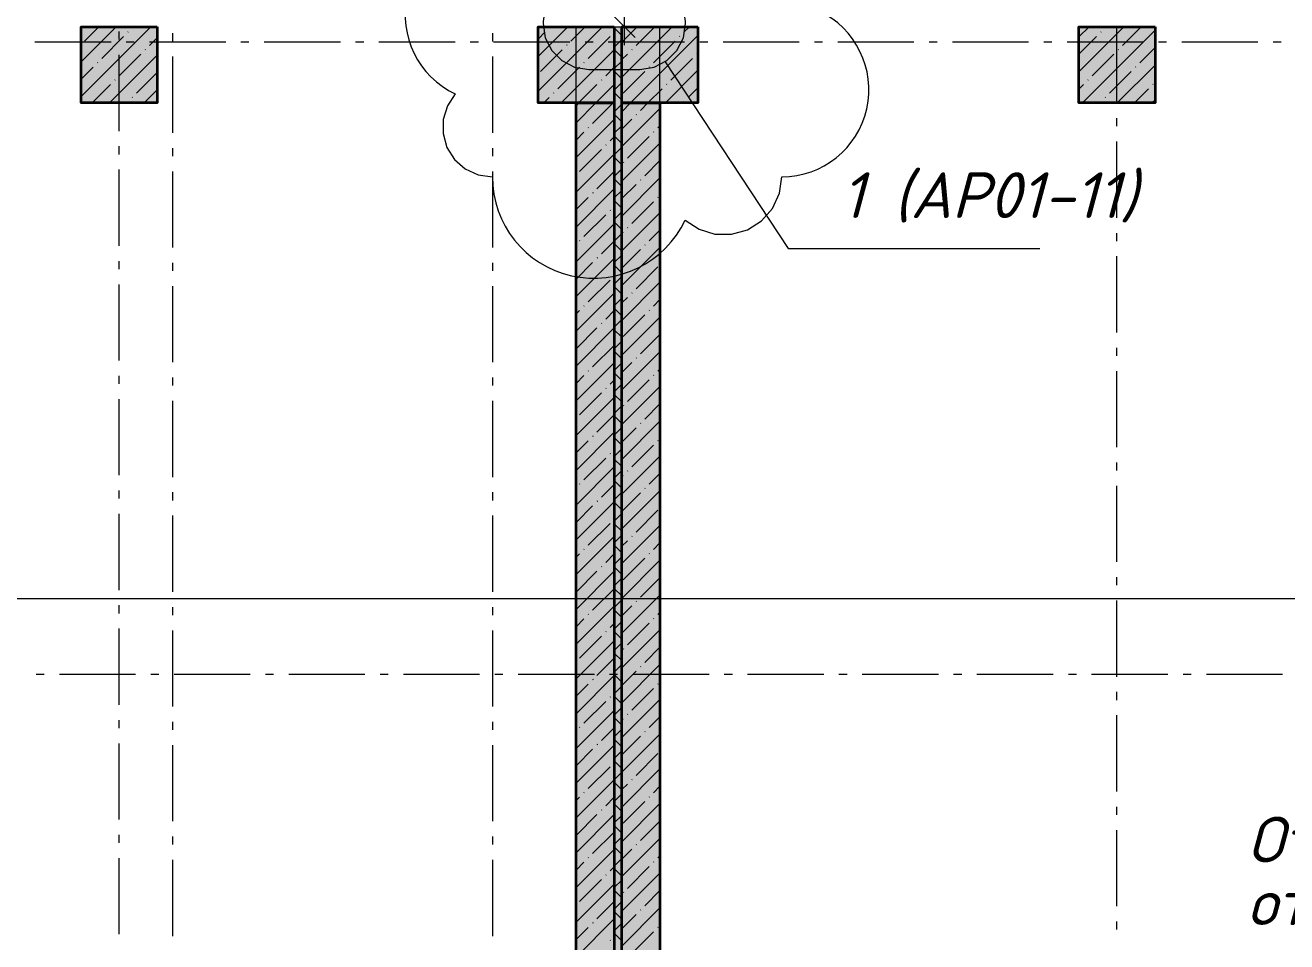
# Model space of a CAD drawing. Header units: millimetres. Extents: x -81576 to 1046824, y -248937 to 691537.
# Drawn here: x 166928 to 175209, y 537818 to 543832 of the extents above; entities that cross this region are included whole.
import ezdxf

# ---------------------------------------------------------------- set-up
doc = ezdxf.new("R2010")
doc.units = ezdxf.units.MM
doc.layers.add('0) расчет', color=172, linetype='Continuous', lineweight=30)
doc.layers.add('PDF _Геометрия', color=7, linetype='Continuous', true_color=0x1d1d1d)
doc.layers.add('PDF _Сплошная заливка', color=7, linetype='Continuous', true_color=0xffffff)
doc.layers.add('PDF _Текст', color=7, linetype='Continuous')
doc.styles.add('PDF ISOCPEUR Italic', font='isocpeui.ttf')

msp = doc.modelspace()

# ---------------------------------------------------------------- hatches: boundary and pattern name
at = {"layer": 'PDF _Сплошная заливка', "true_color": 0x636466, "transparency": 33554559}
for points in [[(167294.5, 543321.5), (167794.5, 543321.5), (167794.5, 543821.5), (167294.5, 543821.5)], [(170294.5, 543321.5), (170794.5, 543321.5), (170794.5, 543821.5), (170294.5, 543821.5)], [(170794.5, 535821.5), (170844.5, 535821.5), (170844.5, 543821.5), (170794.5, 543821.5)], [(170844.5, 543321.5), (171344.5, 543321.5), (171344.5, 543821.5), (170844.5, 543821.5)], [(173844.5, 543321.5), (174344.5, 543321.5), (174344.5, 543821.5), (173844.5, 543821.5)], [(170794.5, 536321.5), (170794.5, 543321.5), (170544.5, 543321.5), (170544.5, 536321.5)], [(171094.5, 536321.5), (171094.5, 543321.5), (170844.5, 543321.5), (170844.5, 536321.5)]]:
    msp.add_hatch(color=251, dxfattribs=at).paths.add_polyline_path(points)

# ---------------------------------------------------------------- linework, layer by layer
at = {"layer": '0) расчет', "color": 21, "lineweight": 9, "true_color": 0xffaaaa}
msp.add_lwpolyline([(169994.5, 544470.1, 0.801088), (169751, 543381.2), (169699.3, 543303.2), (169671.7, 543213.8), (169670.7, 543120.2), (169696.3, 543030.1), (169746.4, 542951), (169816.8, 542889.3), (169901.9, 542850.2), (169994.5, 542836.8, 0.801088), (171261.2, 542553.6), (171351.9, 542493.3), (171456, 542461.3), (171564.9, 542460.1), (171669.6, 542489.9), (171761.7, 542548.1), (171833.4, 542630.1), (171878.9, 542729), (171894.5, 542836.8, 0.801089), (172138, 543925.7)], format="xyb", dxfattribs=at)
at = {"layer": 'PDF _Геометрия', "color": 7, "lineweight": 9}
for points in [[(170862.9, 543701.5), (170862.9, 544852.5), (170862.9, 546002.5), (170862.9, 546841.5)], [(170792.9, 543891.5), (170862.9, 543821.5), (170932.9, 543751.5)], [(167544.5, 543737), (167544.5, 543790)], [(167894.5, 543778.6), (167894.5, 543725.6)], [(169994.5, 543778.6), (169994.5, 543725.6)], [(170544.5, 543321.3), (170544.5, 543821.3)], [(170763.9, 543821.5), (170862.9, 543821.5), (170982.9, 543821.5)], [(171094.5, 543321.3), (171094.5, 543821.3)], [(174094.5, 543321.3), (174094.5, 543821.3)], [(167491.3, 543721.5), (166991.3, 543721.5)], [(167644.2, 543721.5), (167591.3, 543721.5)], [(168244.2, 543721.5), (167744.2, 543721.5)], [(168397.1, 543721.5), (168344.2, 543721.5)], [(168997.1, 543721.5), (168497.1, 543721.5)], [(169150, 543721.5), (169097.1, 543721.5)], [(169750, 543721.5), (169250, 543721.5)], [(169902.9, 543721.5), (169850, 543721.5)], [(170502.9, 543721.5), (170002.9, 543721.5)], [(170655.8, 543721.5), (170602.9, 543721.5)], [(171255.8, 543721.5), (170755.8, 543721.5)], [(171408.8, 543721.5), (171355.8, 543721.5)], [(172008.8, 543721.5), (171508.8, 543721.5)], [(172161.7, 543721.5), (172108.8, 543721.5)], [(172761.7, 543721.5), (172261.7, 543721.5)], [(172914.6, 543721.5), (172861.7, 543721.5)], [(173514.6, 543721.5), (173014.6, 543721.5)], [(173667.5, 543721.5), (173614.6, 543721.5)], [(174267.5, 543721.5), (173767.5, 543721.5)], [(174420.4, 543721.5), (174367.5, 543721.5)], [(175020.4, 543721.5), (174520.4, 543721.5)], [(175173.4, 543721.5), (175120.4, 543721.5)], [(167544.5, 543137), (167544.5, 543637)], [(167894.5, 543625.6), (167894.5, 543125.6)], [(169994.5, 543625.6), (169994.5, 543125.6)], [(170544.5, 543168.3), (170544.5, 543221.3)], [(171094.5, 543168.3), (171094.5, 543221.3)], [(174094.5, 543168.3), (174094.5, 543221.3)], [(167544.5, 542984.1), (167544.5, 543037)], [(167894.5, 543025.6), (167894.5, 542972.7)], [(169994.5, 543025.6), (169994.5, 542972.7)], [(170544.5, 542568.3), (170544.5, 543068.3)], [(171094.5, 542568.3), (171094.5, 543068.3)], [(174094.5, 542568.3), (174094.5, 543068.3)], [(167544.5, 542384.1), (167544.5, 542884.1)], [(167894.5, 542872.7), (167894.5, 542372.7)], [(169994.5, 542872.7), (169994.5, 542372.7)], [(170544.5, 542415.4), (170544.5, 542468.3)], [(171094.5, 542415.4), (171094.5, 542468.3)], [(174094.5, 542415.4), (174094.5, 542468.3)], [(167544.5, 542231.2), (167544.5, 542284.1)], [(167894.5, 542272.7), (167894.5, 542219.8)], [(169994.5, 542272.7), (169994.5, 542219.8)], [(170544.5, 541815.4), (170544.5, 542315.4)], [(171094.5, 541815.4), (171094.5, 542315.4)], [(174094.5, 541815.4), (174094.5, 542315.4)], [(167544.5, 541631.2), (167544.5, 542131.2)], [(167894.5, 542119.8), (167894.5, 541619.8)], [(169994.5, 542119.8), (169994.5, 541619.8)], [(170544.5, 541662.5), (170544.5, 541715.4)], [(171094.5, 541662.5), (171094.5, 541715.4)], [(174094.5, 541662.5), (174094.5, 541715.4)], [(167544.5, 541478.3), (167544.5, 541531.2)], [(167894.5, 541519.8), (167894.5, 541466.9)], [(169994.5, 541519.8), (169994.5, 541466.9)], [(170544.5, 541062.5), (170544.5, 541562.5)], [(171094.5, 541062.5), (171094.5, 541562.5)], [(174094.5, 541062.5), (174094.5, 541562.5)], [(167544.5, 540878.3), (167544.5, 541378.3)], [(167894.5, 541366.9), (167894.5, 540866.9)], [(169994.5, 541366.9), (169994.5, 540866.9)], [(170544.5, 540909.6), (170544.5, 540962.5)], [(171094.5, 540909.6), (171094.5, 540962.5)], [(174094.5, 540909.6), (174094.5, 540962.5)], [(167544.5, 540725.4), (167544.5, 540778.3)], [(167894.5, 540766.9), (167894.5, 540714)], [(169994.5, 540766.9), (169994.5, 540714)], [(170544.5, 540309.6), (170544.5, 540809.6)], [(171094.5, 540309.6), (171094.5, 540809.6)], [(174094.5, 540309.6), (174094.5, 540809.6)], [(167544.5, 540125.4), (167544.5, 540625.4)], [(167894.5, 540614), (167894.5, 540114)], [(169994.5, 540614), (169994.5, 540114)], [(170544.5, 540156.7), (170544.5, 540209.6)], [(171094.5, 540156.7), (171094.5, 540209.6)], [(174094.5, 540156.7), (174094.5, 540209.6)], [(167544.5, 539972.5), (167544.5, 540025.4)], [(170544.5, 539556.7), (170544.5, 540056.7)], [(171094.5, 539556.7), (171094.5, 540056.7)], [(174094.5, 539556.7), (174094.5, 540056.7)], [(167894.5, 540014), (167894.5, 539961)], [(169994.5, 540014), (169994.5, 539961)], [(167544.5, 539372.5), (167544.5, 539872.5)], [(167894.5, 539861), (167894.5, 539361)], [(169994.5, 539861), (169994.5, 539361)], [(167052.4, 539571.5), (166999.5, 539571.5)], [(167652.4, 539571.5), (167152.4, 539571.5)], [(167805.3, 539571.5), (167752.4, 539571.5)], [(168405.3, 539571.5), (167905.3, 539571.5)], [(168558.2, 539571.5), (168505.3, 539571.5)], [(169158.2, 539571.5), (168658.2, 539571.5)], [(169311.1, 539571.5), (169258.2, 539571.5)], [(169911.1, 539571.5), (169411.1, 539571.5)], [(170064.1, 539571.5), (170011.1, 539571.5)], [(170664.1, 539571.5), (170164.1, 539571.5)], [(170817, 539571.5), (170764.1, 539571.5)], [(171417, 539571.5), (170917, 539571.5)], [(171569.9, 539571.5), (171517, 539571.5)], [(172169.9, 539571.5), (171669.9, 539571.5)], [(172322.8, 539571.5), (172269.9, 539571.5)], [(172922.8, 539571.5), (172422.8, 539571.5)], [(173075.7, 539571.5), (173022.8, 539571.5)], [(173675.7, 539571.5), (173175.7, 539571.5)], [(173828.6, 539571.5), (173775.7, 539571.5)], [(174428.6, 539571.5), (173928.6, 539571.5)], [(174581.6, 539571.5), (174528.6, 539571.5)], [(175181.6, 539571.5), (174681.6, 539571.5)], [(170544.5, 539403.7), (170544.5, 539456.7)], [(171094.5, 539403.7), (171094.5, 539456.7)], [(174094.5, 539403.7), (174094.5, 539456.7)], [(167544.5, 539219.5), (167544.5, 539272.5)], [(170544.5, 538803.7), (170544.5, 539303.7)], [(171094.5, 538803.7), (171094.5, 539303.7)], [(174094.5, 538803.7), (174094.5, 539303.7)], [(167894.5, 539261), (167894.5, 539208.1)], [(169994.5, 539261), (169994.5, 539208.1)], [(167544.5, 538619.5), (167544.5, 539119.5)], [(167894.5, 539108.1), (167894.5, 538608.1)], [(169994.5, 539108.1), (169994.5, 538608.1)], [(170544.5, 538650.8), (170544.5, 538703.7)], [(171094.5, 538650.8), (171094.5, 538703.7)], [(174094.5, 538650.8), (174094.5, 538703.7)], [(170544.5, 538050.8), (170544.5, 538550.8)], [(171094.5, 538050.8), (171094.5, 538550.8)], [(174094.5, 538050.8), (174094.5, 538550.8)], [(167544.5, 538466.6), (167544.5, 538519.5)], [(167894.5, 538508.1), (167894.5, 538455.2)], [(169994.5, 538508.1), (169994.5, 538455.2)], [(167544.5, 537866.6), (167544.5, 538366.6)], [(167894.5, 538355.2), (167894.5, 537855.2)], [(169994.5, 538355.2), (169994.5, 537855.2)], [(170544.5, 537897.9), (170544.5, 537950.8)], [(171094.5, 537897.9), (171094.5, 537950.8)], [(174094.5, 537897.9), (174094.5, 537950.8)]]:
    msp.add_lwpolyline(points, dxfattribs=at)
msp.add_lwpolyline([(171263.5, 543855), (171248.8, 543947.7), (171206.2, 544031.3), (171139.8, 544097.7), (171056.2, 544140.3), (170963.5, 544155), (170627.3, 544155), (170534.6, 544140.3), (170451, 544097.7), (170384.6, 544031.3), (170342, 543947.7), (170327.3, 543855), (170327.3, 543842), (170342, 543749.3), (170384.6, 543665.6), (170451, 543599.3), (170534.6, 543556.6), (170627.3, 543542), (170963.5, 543542), (171056.2, 543556.6), (171139.8, 543599.3), (171206.2, 543665.6), (171248.8, 543749.3), (171263.5, 543842)], close=True, dxfattribs=at)
at = {"layer": 'PDF _Геометрия', "lineweight": 9}
for points in [[(167296.4, 543821.5), (167294.5, 543819.6)], [(167524.5, 543821.5), (167294.5, 543591.5)], [(167752.6, 543821.5), (167294.5, 543363.4)], [(167410.5, 543821.5), (167317, 543728.1)], [(167573.6, 543756.6), (167431.1, 543614)], [(167604.5, 543787.5), (167602.2, 543785.1)], [(167638.6, 543821.5), (167630.7, 543813.6)], [(167794.5, 543749.4), (167744.7, 543699.6)], [(170489.8, 543821.5), (170294.5, 543626.2)], [(170717.9, 543821.5), (170294.5, 543398.1)], [(170339.3, 543785.1), (170294.5, 543740.3)], [(170370.2, 543816), (170367.8, 543813.6)], [(170603.9, 543821.5), (170510.4, 543728.1)], [(170767, 543756.6), (170624.5, 543614)], [(170794.5, 543813.7), (170844.5, 543763.7)], [(170946, 543821.5), (170844.5, 543720)], [(171174.1, 543821.5), (170844.5, 543491.9)], [(171344.5, 543763.8), (170902.2, 543321.5), (170844.5, 543263.8)], [(171060.1, 543821.5), (170938.1, 543699.6)], [(171225.6, 543759), (171223.2, 543756.6)], [(171288.2, 543821.5), (171251.7, 543785.1)], [(173911.3, 543821.5), (173844.5, 543754.8)], [(174139.4, 543821.5), (173844.5, 543526.7)], [(173960.4, 543756.6), (173844.5, 543640.7)], [(174344.5, 543798.6), (173867.5, 543321.5)], [(173991.3, 543787.5), (173988.9, 543785.1)], [(174025.3, 543821.5), (174017.4, 543813.6)], [(174253.4, 543821.5), (174131.5, 543699.6)], [(167718.6, 543673.4), (167716.2, 543671.1)], [(170453.4, 543671.1), (170310.8, 543528.5)], [(170794.5, 543670), (170446, 543321.5)], [(170484.3, 543701.9), (170481.9, 543699.6)], [(170844.5, 543738.1), (170794.5, 543688.1)], [(170794.5, 543672.2), (170844.5, 543622.2)], [(170912, 543673.4), (170909.6, 543671.1)], [(171194.7, 543728.1), (171052.1, 543585.5)], [(174105.3, 543673.4), (174103, 543671.1)], [(174344.5, 543684.5), (174245.5, 543585.5)], [(167404.9, 543587.9), (167402.6, 543585.5)], [(167794.5, 543635.3), (167480.7, 543321.5)], [(167687.7, 543642.6), (167545.1, 543500)], [(170598.3, 543587.9), (170595.9, 543585.5)], [(170844.5, 543596.7), (170794.5, 543546.7)], [(170881.1, 543642.6), (170844.5, 543606)], [(171308.8, 543614), (171166.2, 543471.5)], [(171339.6, 543644.9), (171337.3, 543642.6)], [(174074.5, 543642.6), (173931.9, 543500)], [(167374.1, 543557), (167294.5, 543477.5)], [(167794.5, 543521.3), (167659.2, 543385.9)], [(170567.4, 543557), (170424.9, 543414.5)], [(170794.5, 543556), (170738.5, 543500)], [(170794.5, 543530.8), (170844.5, 543480.8)], [(170995.1, 543528.5), (170852.6, 543385.9)], [(171026, 543559.4), (171023.6, 543557)], [(171344.5, 543535.7), (171130.3, 543321.5)], [(174188.5, 543528.5), (174045.9, 543385.9)], [(174344.5, 543570.5), (174095.6, 543321.5)], [(174219.4, 543559.4), (174217, 543557)], [(167488.1, 543443), (167366.7, 543321.5)], [(167519, 543473.8), (167516.6, 543471.5)], [(170681.5, 543443), (170560.1, 543321.5), (170544.5, 543306)], [(170794.5, 543441.9), (170674.1, 543321.5), (170544.5, 543191.9)], [(170712.4, 543473.8), (170710, 543471.5)], [(170844.5, 543455.3), (170794.5, 543405.3)], [(171109.2, 543414.5), (171016.3, 543321.5), (170966.6, 543271.9)], [(171140.1, 543445.3), (171137.7, 543443)], [(171344.5, 543421.7), (171280.2, 543357.4)], [(173874.9, 543443), (173844.5, 543412.6)], [(173905.7, 543473.8), (173903.4, 543471.5)], [(174302.6, 543414.5), (174209.6, 543321.5)], [(174333.4, 543445.3), (174331.1, 543443)], [(167602.2, 543328.9), (167594.8, 543321.5)], [(167633, 543359.8), (167630.7, 543357.4)], [(167794.5, 543407.2), (167708.8, 543321.5)], [(170367.8, 543357.4), (170332, 543321.5)], [(170398.7, 543388.3), (170396.4, 543385.9)], [(170794.5, 543327.9), (170788.2, 543321.5), (170653, 543186.4)], [(170794.5, 543389.4), (170844.5, 543339.4)], [(171254.1, 543331.3), (171251.7, 543328.9)], [(173988.9, 543328.9), (173981.5, 543321.5)], [(174019.8, 543359.8), (174017.4, 543357.4)], [(174344.5, 543342.4), (174323.7, 543321.5)], [(170844.5, 543313.9), (170794.5, 543263.9)], [(170794.5, 543248), (170844.5, 543198)], [(171094.5, 543285.7), (170844.5, 543035.7)], [(170940.5, 543245.7), (170938.1, 543243.4)], [(170794.5, 543213.8), (170544.5, 542963.8)], [(170844.5, 543172.5), (170794.5, 543122.5)], [(170909.6, 543214.9), (170844.5, 543149.8)], [(171094.5, 543171.7), (171080.7, 543157.8)], [(170595.9, 543129.3), (170544.5, 543077.9)], [(170626.8, 543160.2), (170624.5, 543157.8)], [(170794.5, 543099.8), (170767, 543072.3)], [(170794.5, 543106.6), (170844.5, 543056.6)], [(171023.6, 543100.8), (170881.1, 542958.3)], [(171054.5, 543131.7), (171052.1, 543129.3)], [(170710, 543015.3), (170567.4, 542872.7)], [(170740.9, 543046.2), (170738.5, 543043.8)], [(170844.5, 543031), (170794.5, 542981)], [(171094.5, 543057.6), (170844.5, 542807.6)], [(170794.5, 542985.7), (170544.5, 542735.7)], [(170794.5, 542965.1), (170844.5, 542915.1)], [(170854.9, 542932.1), (170852.6, 542929.7)], [(171094.5, 542943.6), (170995.1, 542844.2)], [(170794.5, 542871.7), (170681.5, 542758.7)], [(170844.5, 542889.6), (170794.5, 542839.6)], [(170794.5, 542757.6), (170544.5, 542507.6)], [(170794.5, 542823.7), (170844.5, 542773.7)], [(170844.5, 542748.2), (170794.5, 542698.2)], [(171094.5, 542829.5), (170844.5, 542579.5)], [(170938.1, 542787.2), (170844.5, 542693.6)], [(170969, 542818.1), (170966.6, 542815.7)], [(170624.5, 542701.6), (170544.5, 542621.7)], [(170655.3, 542732.5), (170653, 542730.2)], [(170794.5, 542682.3), (170844.5, 542632.3)], [(171052.1, 542673.1), (170909.6, 542530.6)], [(171083, 542704), (171080.7, 542701.6)], [(170738.5, 542587.6), (170595.9, 542445)], [(170769.4, 542618.5), (170767, 542616.1)], [(170844.5, 542606.8), (170794.5, 542556.8)], [(171094.5, 542601.4), (170844.5, 542351.4)], [(170794.5, 542529.5), (170544.5, 542279.5)], [(170794.5, 542540.9), (170844.5, 542490.9)], [(170883.4, 542504.4), (170881.1, 542502.1)], [(170569.8, 542418.9), (170567.4, 542416.5)], [(170844.5, 542465.4), (170794.5, 542415.4)], [(170852.6, 542473.5), (170844.5, 542465.5)], [(171094.5, 542487.4), (171023.6, 542416.5)], [(170794.5, 542415.5), (170710, 542331)], [(170794.5, 542399.5), (170844.5, 542349.5)], [(171094.5, 542373.3), (170844.5, 542123.3)], [(170966.6, 542359.5), (170844.5, 542237.4)], [(170997.5, 542390.4), (170995.1, 542388)], [(170794.5, 542301.4), (170544.5, 542051.4)], [(170653, 542274), (170544.5, 542165.5)], [(170683.9, 542304.8), (170681.5, 542302.5)], [(170844.5, 542323.9), (170794.5, 542273.9)], [(170794.5, 542258), (170844.5, 542208)], [(170844.5, 542182.5), (170794.5, 542132.5)], [(171080.7, 542245.4), (170938.1, 542102.9)], [(170767, 542159.9), (170624.5, 542017.3)], [(170794.5, 542116.6), (170844.5, 542066.6)], [(171094.5, 542145.2), (170844.5, 541895.2)], [(170794.5, 542073.3), (170544.5, 541823.3)], [(170844.5, 542041.1), (170794.5, 541991.1)], [(170881.1, 542045.9), (170844.5, 542009.3)], [(170912, 542076.7), (170909.6, 542074.4)], [(171094.5, 542031.2), (171052.1, 541988.8)], [(170567.4, 541960.3), (170544.5, 541937.4)], [(170598.3, 541991.2), (170595.9, 541988.8)], [(170794.5, 541959.3), (170738.5, 541903.3)], [(170794.5, 541975.2), (170844.5, 541925.2)], [(170995.1, 541931.8), (170852.6, 541789.2)], [(171026, 541962.7), (171023.6, 541960.3)], [(170681.5, 541846.3), (170544.5, 541709.3)], [(170794.5, 541845.2), (170544.5, 541595.2)], [(170712.4, 541877.2), (170710, 541874.8)], [(170844.5, 541899.7), (170794.5, 541849.7)], [(171094.5, 541917.1), (170844.5, 541667.1)], [(170794.5, 541833.8), (170844.5, 541783.8)], [(170844.5, 541758.2), (170794.5, 541708.2)], [(171094.5, 541803.1), (170966.6, 541675.2)], [(170794.5, 541731.2), (170653, 541589.7)], [(170794.5, 541692.3), (170844.5, 541642.3)], [(171094.5, 541689), (170844.5, 541439)], [(170794.5, 541617.1), (170544.5, 541367.1)], [(170844.5, 541616.8), (170794.5, 541566.8)], [(170909.6, 541618.2), (170844.5, 541553.1)], [(170940.5, 541649.1), (170938.1, 541646.7)], [(170595.9, 541532.6), (170544.5, 541481.2)], [(170626.8, 541563.5), (170624.5, 541561.2)], [(170794.5, 541550.9), (170844.5, 541500.9)], [(171054.5, 541535), (171052.1, 541532.6)], [(171094.5, 541575), (171080.7, 541561.2)], [(170740.9, 541449.5), (170738.5, 541447.1)], [(170794.5, 541503.1), (170767, 541475.6)], [(170844.5, 541475.4), (170794.5, 541425.4)], [(171094.5, 541460.9), (170844.5, 541210.9)], [(171023.6, 541504.1), (170881.1, 541361.6)], [(170794.5, 541389), (170544.5, 541139)], [(170710, 541418.6), (170567.4, 541276)], [(170794.5, 541409.5), (170844.5, 541359.5)], [(171094.5, 541346.9), (170995.1, 541247.5)], [(170794.5, 541275), (170681.5, 541162)], [(170844.5, 541334), (170794.5, 541284)], [(170794.5, 541268.1), (170844.5, 541218.1)], [(170854.9, 541335.4), (170852.6, 541333.1)], [(170844.5, 541192.6), (170794.5, 541142.6)], [(171094.5, 541232.9), (170844.5, 540982.9)], [(170938.1, 541190.5), (170844.5, 541096.9)], [(170969, 541221.4), (170966.6, 541219)], [(170794.5, 541160.9), (170544.5, 540910.9)], [(170624.5, 541105), (170544.5, 541025)], [(170655.3, 541135.8), (170653, 541133.5)], [(170794.5, 541126.7), (170844.5, 541076.7)], [(171083, 541107.3), (171080.7, 541105)], [(170769.4, 541021.8), (170767, 541019.4)], [(170844.5, 541051.1), (170794.5, 541001.1)], [(171052.1, 541076.4), (170909.6, 540933.9)], [(170794.5, 540932.9), (170544.5, 540682.9)], [(170738.5, 540990.9), (170595.9, 540848.3)], [(170794.5, 540985.2), (170844.5, 540935.2)], [(171094.5, 541004.8), (170844.5, 540754.8)], [(170844.5, 540909.7), (170794.5, 540859.7)], [(170794.5, 540843.8), (170844.5, 540793.8)], [(170852.6, 540876.9), (170844.5, 540868.8)], [(170883.4, 540907.7), (170881.1, 540905.4)], [(171094.5, 540890.7), (171023.6, 540819.8)], [(170569.8, 540822.2), (170567.4, 540819.8)], [(170794.5, 540818.8), (170710, 540734.3)], [(170844.5, 540768.3), (170794.5, 540718.3)], [(171094.5, 540776.7), (170844.5, 540526.7)], [(170966.6, 540762.8), (170844.5, 540640.7)], [(170997.5, 540793.7), (170995.1, 540791.3)], [(170794.5, 540704.8), (170544.5, 540454.8)], [(170683.9, 540708.2), (170681.5, 540705.8)], [(170794.5, 540702.4), (170844.5, 540652.4)], [(170653, 540677.3), (170544.5, 540568.8)], [(170844.5, 540626.9), (170794.5, 540576.9)], [(171080.7, 540648.8), (170938.1, 540506.2)], [(170767, 540563.2), (170624.5, 540420.7)], [(170794.5, 540561), (170844.5, 540511)], [(171094.5, 540548.6), (170844.5, 540298.6)], [(170794.5, 540476.7), (170544.5, 540226.7)], [(170844.5, 540485.5), (170794.5, 540435.5)], [(170881.1, 540449.2), (170844.5, 540412.6)], [(170912, 540480.1), (170909.6, 540477.7)], [(171094.5, 540434.5), (171052.1, 540392.1)], [(170567.4, 540363.6), (170544.5, 540340.7)], [(170598.3, 540394.5), (170595.9, 540392.1)], [(170794.5, 540362.6), (170738.5, 540306.6)], [(170794.5, 540419.6), (170844.5, 540369.6)], [(171026, 540366), (171023.6, 540363.6)], [(170712.4, 540280.5), (170710, 540278.1)], [(170844.5, 540344), (170794.5, 540294)], [(170794.5, 540278.1), (170844.5, 540228.1)], [(171094.5, 540320.5), (170844.5, 540070.5)], [(170995.1, 540335.1), (170852.6, 540192.6)], [(170681.5, 540249.6), (170544.5, 540112.6)], [(170794.5, 540248.6), (170544.5, 539998.6)], [(170844.5, 540202.6), (170794.5, 540152.6)], [(171094.5, 540206.4), (170966.6, 540078.5)], [(170794.5, 540134.5), (170653, 539993)], [(170794.5, 540136.7), (170844.5, 540086.7)], [(170794.5, 540020.5), (170544.5, 539770.5)], [(170844.5, 540061.2), (170794.5, 540011.2)], [(171094.5, 540092.4), (170844.5, 539842.4)], [(170909.6, 540021.5), (170844.5, 539956.4)], [(170940.5, 540052.4), (170938.1, 540050)], [(170595.9, 539935.9), (170544.5, 539884.5)], [(170626.8, 539966.8), (170624.5, 539964.5)], [(170794.5, 539995.3), (170844.5, 539945.3)], [(171054.5, 539938.3), (171052.1, 539935.9)], [(171094.5, 539978.3), (171080.7, 539964.5)], [(170740.9, 539852.8), (170738.5, 539850.4)], [(170794.5, 539906.4), (170767, 539878.9)], [(170844.5, 539919.8), (170794.5, 539869.8)], [(170794.5, 539853.9), (170844.5, 539803.9)], [(171094.5, 539864.3), (170844.5, 539614.3)], [(171023.6, 539907.4), (170881.1, 539764.9)], [(170794.5, 539792.4), (170544.5, 539542.4)], [(170710, 539821.9), (170567.4, 539679.3)], [(170844.5, 539778.3), (170794.5, 539728.3)], [(170794.5, 539712.4), (170844.5, 539662.4)], [(170854.9, 539738.7), (170852.6, 539736.4)], [(171094.5, 539750.2), (170995.1, 539650.8)], [(170794.5, 539678.3), (170681.5, 539565.3)], [(170844.5, 539636.9), (170794.5, 539586.9)], [(171094.5, 539636.2), (170844.5, 539386.2)], [(170969, 539624.7), (170966.6, 539622.3)], [(170794.5, 539564.3), (170544.5, 539314.3)], [(170655.3, 539539.1), (170653, 539536.8)], [(170794.5, 539571), (170844.5, 539521)], [(170938.1, 539593.8), (170844.5, 539500.2)], [(170624.5, 539508.3), (170544.5, 539428.3)], [(170844.5, 539495.5), (170794.5, 539445.5)], [(171052.1, 539479.8), (170909.6, 539337.2)], [(171083, 539510.6), (171080.7, 539508.3)], [(170738.5, 539394.2), (170595.9, 539251.7)], [(170769.4, 539425.1), (170767, 539422.7)], [(170794.5, 539429.6), (170844.5, 539379.6)], [(170844.5, 539354.1), (170794.5, 539304.1)], [(171094.5, 539408.1), (170844.5, 539158.1)], [(170794.5, 539336.2), (170544.5, 539086.2)], [(170794.5, 539288.2), (170844.5, 539238.2)], [(170852.6, 539280.2), (170844.5, 539272.1)], [(170883.4, 539311), (170881.1, 539308.7)], [(171094.5, 539294), (171023.6, 539223.1)], [(170569.8, 539225.5), (170567.4, 539223.1)], [(170794.5, 539222.1), (170710, 539137.6)], [(170844.5, 539212.7), (170794.5, 539162.7)], [(170997.5, 539197), (170995.1, 539194.6)], [(170794.5, 539108.1), (170544.5, 538858.1)], [(170683.9, 539111.5), (170681.5, 539109.1)], [(170794.5, 539146.8), (170844.5, 539096.8)], [(171094.5, 539180), (170844.5, 538930)], [(170966.6, 539166.1), (170844.5, 539044)], [(170653, 539080.6), (170544.5, 538972.1)], [(170844.5, 539071.2), (170794.5, 539021.2)], [(171080.7, 539052.1), (170938.1, 538909.5)], [(170767, 538966.5), (170624.5, 538824)], [(170794.5, 539005.3), (170844.5, 538955.3)], [(171094.5, 538951.9), (170844.5, 538701.9)], [(170794.5, 538880), (170544.5, 538630)], [(170844.5, 538929.8), (170794.5, 538879.8)], [(170794.5, 538863.9), (170844.5, 538813.9)], [(170912, 538883.4), (170909.6, 538881)], [(170598.3, 538797.8), (170595.9, 538795.5)], [(170844.5, 538788.4), (170794.5, 538738.4)], [(170881.1, 538852.5), (170844.5, 538815.9)], [(171094.5, 538837.8), (171052.1, 538795.5)], [(170567.4, 538766.9), (170544.5, 538744)], [(170794.5, 538765.9), (170738.5, 538709.9)], [(170794.5, 538722.5), (170844.5, 538672.5)], [(171094.5, 538723.8), (170844.5, 538473.8)], [(170995.1, 538738.4), (170852.6, 538595.9)], [(171026, 538769.3), (171023.6, 538766.9)], [(170681.5, 538652.9), (170544.5, 538515.9)], [(170794.5, 538651.9), (170544.5, 538401.9)], [(170712.4, 538683.8), (170710, 538681.4)], [(170844.5, 538647), (170794.5, 538597)], [(171094.5, 538609.7), (170966.6, 538481.8)], [(170794.5, 538537.8), (170653, 538396.3)], [(170794.5, 538581.1), (170844.5, 538531.1)], [(170844.5, 538505.6), (170794.5, 538455.6)], [(171094.5, 538495.7), (170844.5, 538245.7)], [(170940.5, 538455.7), (170938.1, 538453.3)], [(170794.5, 538423.8), (170544.5, 538173.8)], [(170626.8, 538370.1), (170624.5, 538367.8)], [(170794.5, 538439.7), (170844.5, 538389.7)], [(170844.5, 538364.1), (170794.5, 538314.1)], [(170909.6, 538424.8), (170844.5, 538359.7)], [(171094.5, 538381.6), (171080.7, 538367.8)], [(170595.9, 538339.3), (170544.5, 538287.8)], [(170794.5, 538309.7), (170767, 538282.2)], [(170794.5, 538298.2), (170844.5, 538248.2)], [(171023.6, 538310.7), (170881.1, 538168.2)], [(171054.5, 538341.6), (171052.1, 538339.3)], [(170794.5, 538195.7), (170544.5, 537945.7)], [(170710, 538225.2), (170567.4, 538082.6)], [(170740.9, 538256.1), (170738.5, 538253.7)], [(170844.5, 538222.7), (170794.5, 538172.7)], [(171094.5, 538267.6), (170844.5, 538017.6)], [(170794.5, 538156.8), (170844.5, 538106.8)], [(170854.9, 538142), (170852.6, 538139.7)], [(171094.5, 538153.5), (170995.1, 538054.1)], [(170794.5, 538081.6), (170681.5, 537968.6)], [(170844.5, 538081.3), (170794.5, 538031.3)], [(171094.5, 538039.5), (170844.5, 537789.5)], [(170969, 538028), (170966.6, 538025.6)], [(170794.5, 537967.6), (170544.5, 537717.6)], [(170794.5, 538015.4), (170844.5, 537965.4)], [(170938.1, 537997.1), (170844.5, 537903.5)], [(170624.5, 537911.6), (170544.5, 537831.6)], [(170655.3, 537942.5), (170653, 537940.1)], [(170844.5, 537939.9), (170794.5, 537889.9)], [(170794.5, 537874), (170844.5, 537824)], [(171052.1, 537883.1), (170909.6, 537740.5)], [(171083, 537913.9), (171080.7, 537911.6)], [(170769.4, 537828.4), (170767, 537826)]]:
    msp.add_lwpolyline(points, dxfattribs=at)
at = {"layer": 'PDF _Геометрия', "color": 7, "lineweight": 35}
for points in [[(167794.5, 543821.5), (167794.5, 543321.5), (167294.5, 543321.5), (167294.5, 543821.5)], [(170794.5, 543821.5), (170794.5, 543321.5), (170294.5, 543321.5), (170294.5, 543821.5)], [(171344.5, 543821.5), (171344.5, 543321.5), (170844.5, 543321.5), (170844.5, 543821.5)], [(174344.5, 543821.5), (174344.5, 543321.5), (173844.5, 543321.5), (173844.5, 543821.5)], [(170544.5, 543321.5), (170794.5, 543321.5), (170794.5, 536321.5), (170544.5, 536321.5)], [(170844.5, 543321.5), (171094.5, 543321.5), (171094.5, 536321.5), (170844.5, 536321.5)]]:
    msp.add_lwpolyline(points, close=True, dxfattribs=at)
at = {"layer": 'PDF _Геометрия', "color": 7, "lineweight": 13}
msp.add_lwpolyline([(170794.5, 543821.5), (170844.5, 543821.5), (170844.5, 535821.5), (170794.5, 535821.5)], close=True, dxfattribs=at)
at = {"layer": 'PDF _Геометрия', "color": 174, "lineweight": 9, "true_color": 0x0000a0}
msp.add_lwpolyline([(171128.6, 543591.5), (171936.6, 542365.7), (172787.5, 542365.7)], dxfattribs=at)
at = {"layer": 'PDF _Геометрия', "color": 174, "lineweight": 20, "true_color": 0x0000a0}
msp.add_lwpolyline([(172787.5, 542365.8), (173587.5, 542365.8)], dxfattribs=at)
at = {"layer": 'PDF _Геометрия', "color": 8, "lineweight": 9, "true_color": 0x808080}
msp.add_lwpolyline([(93287.8, 540069.1), (203118.2, 540069.1)], dxfattribs=at)

# ---------------------------------------------------------------- texts
at = {"layer": 'PDF _Текст', "char_height": 300, "attachment_point": 4, "style": 'PDF ISOCPEUR Italic'}
for s, insert in [('1 (АР01-11)', (172285.1, 542701.7)), ('Отв. ВК 600x600(h)', (174950.4, 538473.5)), ('отм. низа -.2.200', (174950.4, 538076.6))]:
    msp.add_mtext(s, dxfattribs=dict(at, insert=insert))

doc.saveas('drawing.dxf')
